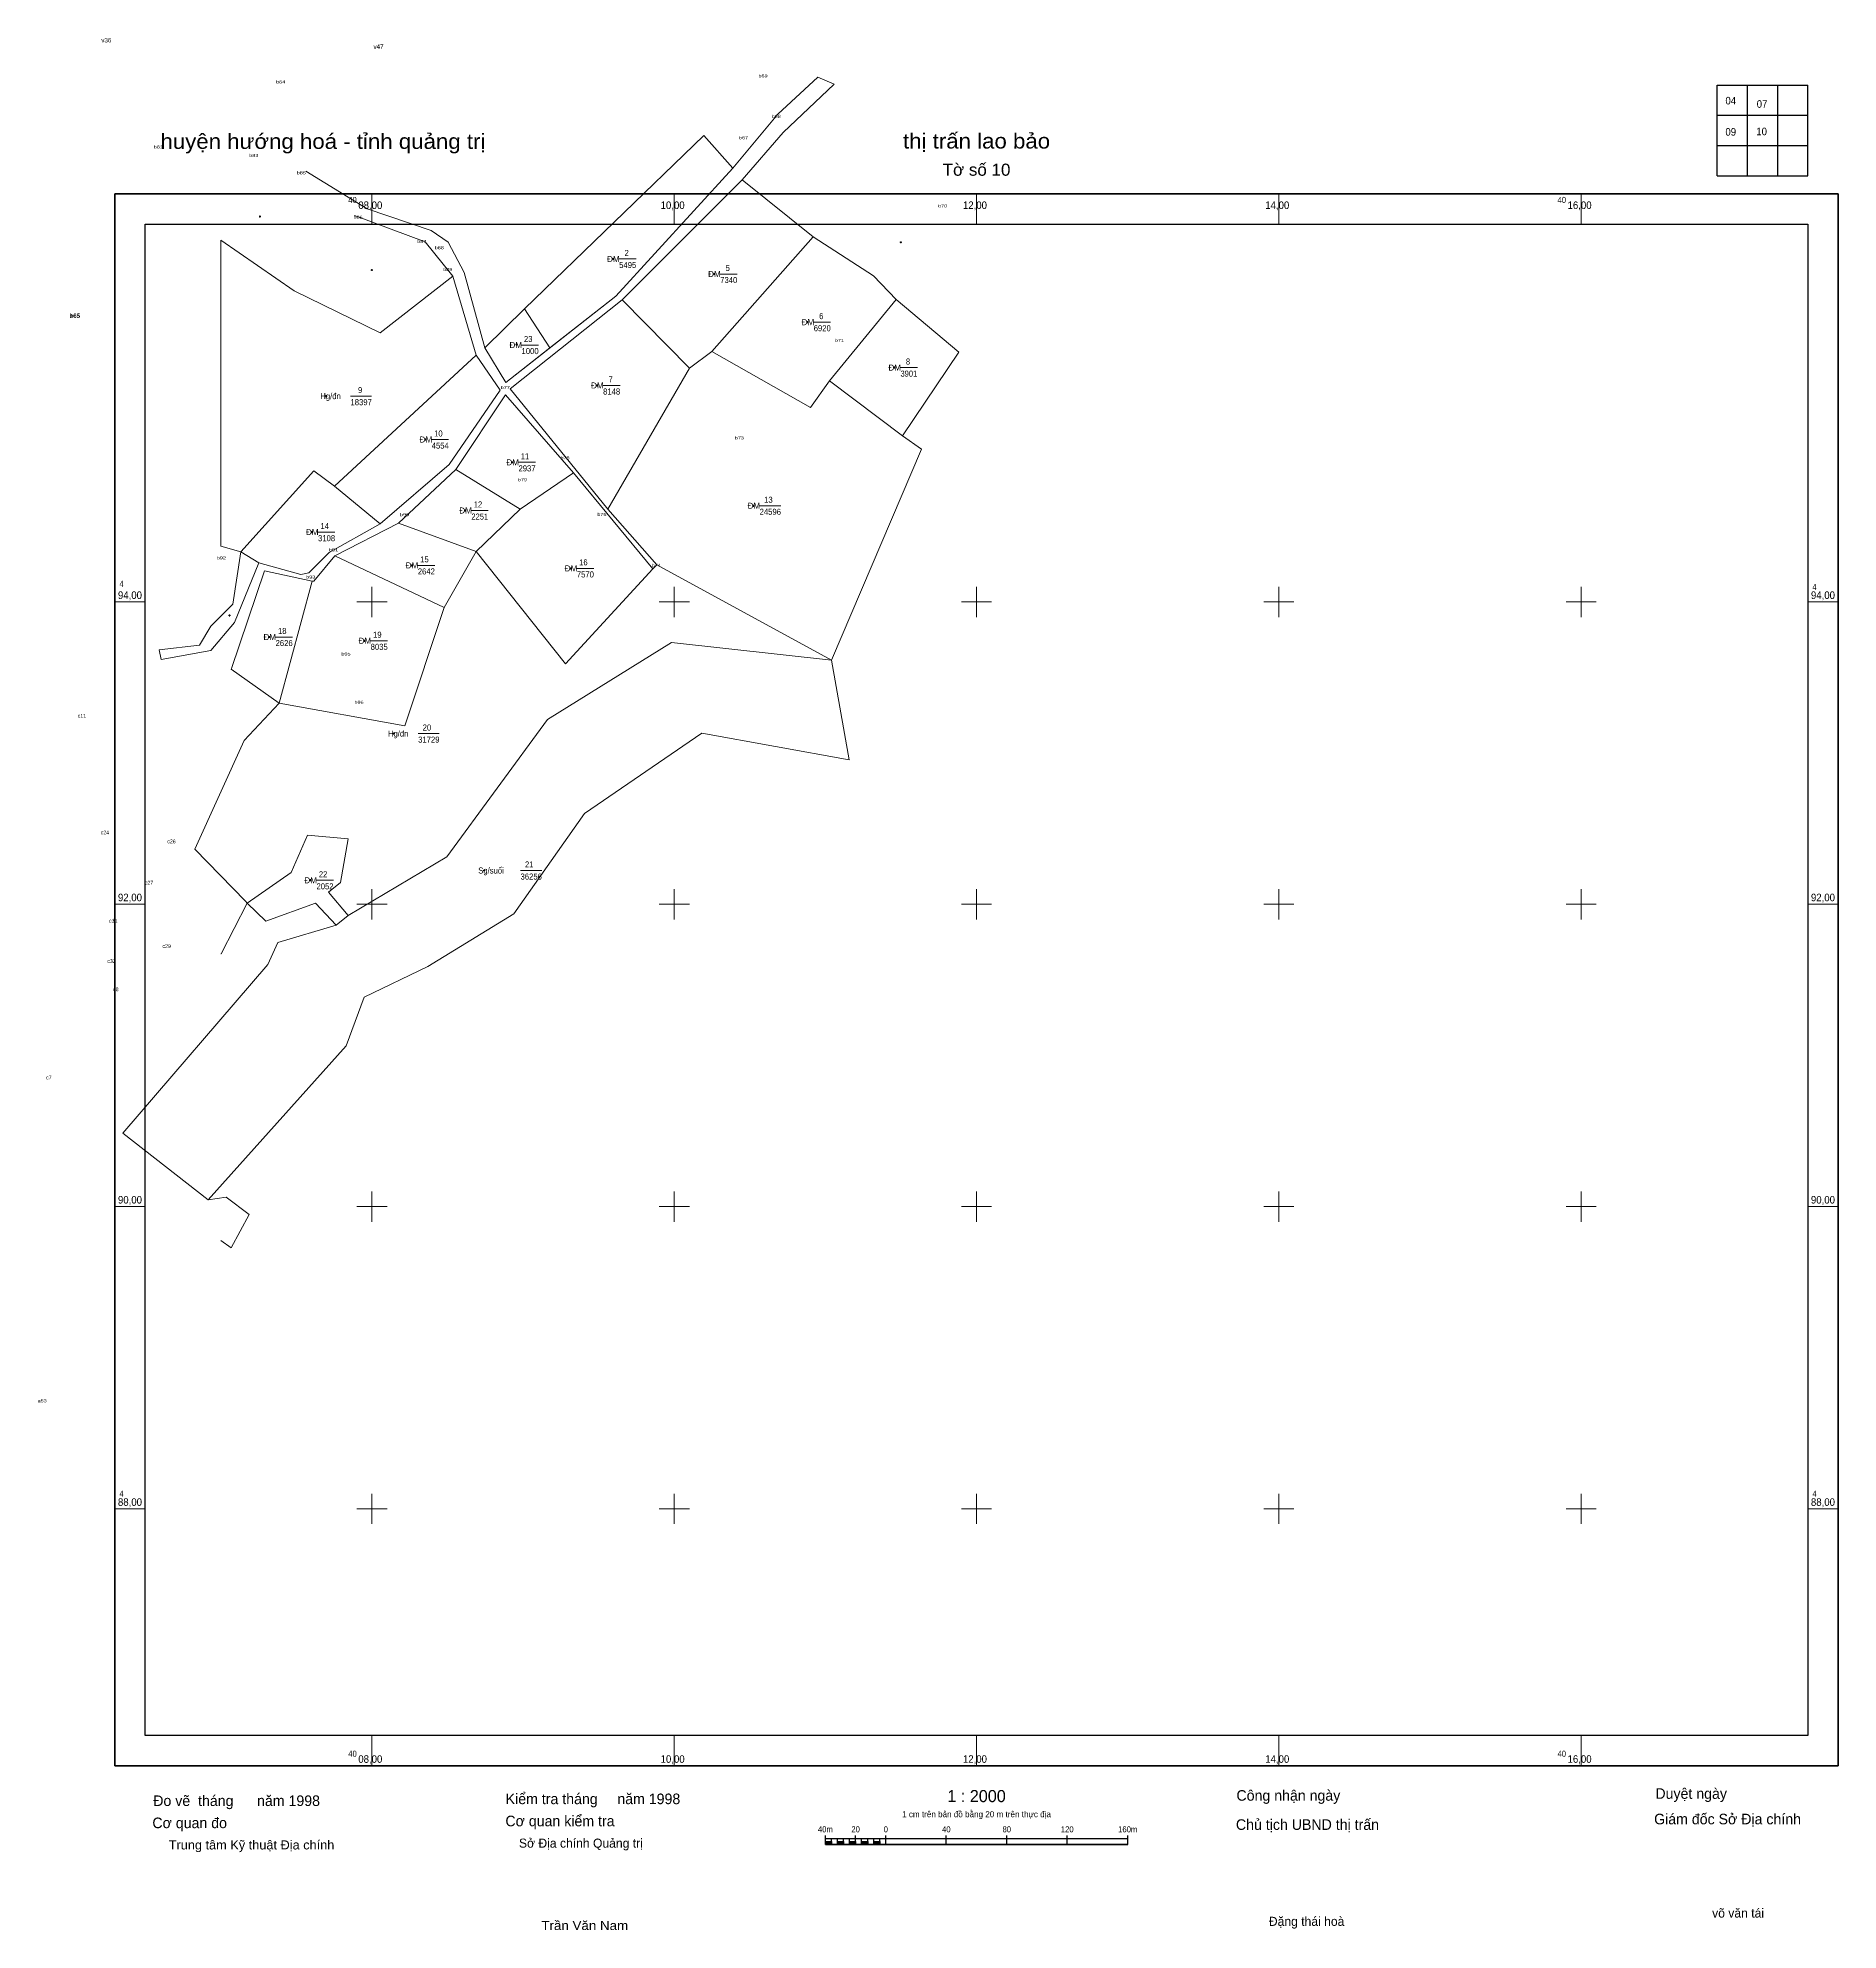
# Model space of a CAD drawing. Header units: metres. Extents: x 400579 to 401770, y 48521 to 49773.
import ezdxf
from ezdxf.enums import TextEntityAlignment as Align

# ---------------------------------------------------------------- set-up
doc = ezdxf.new("R2010")
doc.units = ezdxf.units.M
doc.header["$LTSCALE"] = 1.6
doc.header["$PDMODE"] = 32
doc.header["$PDSIZE"] = 0.8
for name, color, linetype, lineweight in [('22', 7, 'Continuous', 13), ('51', 7, 'Continuous', 13), ('62', 7, 'Continuous', 13), ('63', 7, 'Continuous', 13)]:
    doc.layers.add(name, color=color, linetype=linetype, lineweight=lineweight)
doc.layers.add('50', color=7, linetype='Continuous')

msp = doc.modelspace()

# ---------------------------------------------------------------- hatches: boundary and pattern name
at = {"layer": '51'}
for points in [[(400726.024, 49654.987, 1), (400725.874, 49654.987, 1)], [(400959.647, 49626.92, 1), (400959.497, 49626.92, 1)], [(401149.98, 49637.955, 1), (401149.83, 49637.955, 1)], [(400800.04, 49619.608, 1), (400799.89, 49619.608, 1)], [(401026.507, 49616.985, 1), (401026.357, 49616.985, 1)], [(401088.342, 49585.115, 1), (401088.192, 49585.115, 1)], [(401145.773, 49555.075, 1), (401145.623, 49555.075, 1)], [(400949.026, 49543.243, 1), (400948.876, 49543.243, 1)], [(400769.917, 49536.191, 1), (400769.767, 49536.191, 1)], [(400835.629, 49507.48, 1), (400835.479, 49507.48, 1)], [(400893.035, 49492.393, 1), (400892.885, 49492.393, 1)], [(400861.891, 49460.51, 1), (400861.741, 49460.51, 1)], [(401052.564, 49463.66, 1), (401052.414, 49463.66, 1)], [(400760.426, 49446.213, 1), (400760.276, 49446.213, 1)], [(400826.421, 49424.21, 1), (400826.271, 49424.21, 1)], [(400931.639, 49422.22, 1), (400931.489, 49422.22, 1)], [(400705.873, 49391.108, 1), (400705.723, 49391.108, 1)], [(400732.343, 49376.815, 1), (400732.193, 49376.815, 1)], [(400795.233, 49374.33, 1), (400795.083, 49374.33, 1)], [(400814.654, 49312.935, 1), (400814.504, 49312.935, 1)], [(400759.392, 49215.88, 1), (400759.242, 49215.88, 1)], [(400874.4, 49222.345, 1), (400874.25, 49222.345, 1)]]:
    msp.add_hatch(color=256, dxfattribs=at).paths.add_polyline_path(points)
at = {"layer": '63'}
for points in [[(401100, 48578), (401100, 48580), (401104, 48580), (401104, 48578)], [(401108, 48578), (401108, 48580), (401112, 48580), (401112, 48578)], [(401116, 48578), (401116, 48580), (401120, 48580), (401120, 48578)], [(401124, 48578), (401124, 48580), (401128, 48580), (401128, 48578)], [(401132, 48578), (401132, 48580), (401136, 48580), (401136, 48578)]]:
    msp.add_hatch(color=256, dxfattribs=at).paths.add_polyline_path(points)

# ---------------------------------------------------------------- linework, layer by layer
at = {"layer": '22'}
for p, q in [((401044.94, 49679.39), (401072.16, 49710.68)), ((400965.6, 49599.87), (401044.94, 49679.39)), ((401044.94, 49679.39), (401091.9, 49641.54)), ((401024.86, 49565.72), (401091.9, 49641.54)), ((400748.5, 49605.8), (400700, 49639.27)), ((400853.55, 49615.48), (400868.89, 49563.19)), ((400874.67, 49568.07), (400901.03, 49594.04)), ((401146.89, 49600.21), (401102.77, 49546.35)), ((400868.89, 49563.19), (400775.3, 49476.67)), ((401010.19, 49554.58), (400956.02, 49461.45)), ((401150.94, 49509.94), (401102.77, 49546.35)), ((400805.43, 49451.77), (400775.3, 49476.67)), ((400855.43, 49487.72), (400817.62, 49452.04)), ((400855.43, 49487.72), (400898.03, 49461.47)), ((400817.62, 49452.04), (400775.41, 49430.62)), ((400868.87, 49433.3), (400817.62, 49452.04)), ((400713.34, 49433.11), (400725.09, 49425.8)), ((400847.91, 49396.38), (400775.41, 49430.62)), ((400988.5, 49424.57), (400985.76, 49421.82)), ((400738.6, 49333.01), (400760.41, 49413.78)), ((400784.35, 49192.57), (400776.46, 49186.14))]:
    msp.add_line(p, q, dxfattribs=at)
for points in [[(401038.78, 49687.02), (401068.58, 49722.81), (401094.94, 49747.29), (401105.79, 49742.62), (401072.16, 49710.68)], [(400888.57, 49545.19), (400917.68, 49568.03), (400901.03, 49594.04), (401019.52, 49708.65), (401038.78, 49687.02), (400961.33, 49602.3), (400917.68, 49568.03)], [(400839.16, 49645.86), (400796.93, 49660.04), (400756.26, 49685.13)], [(401038.78, 49687.02), (400961.33, 49602.3), (400888.57, 49545.19), (400874.67, 49568.07)], [(400839.16, 49645.86), (400850.49, 49638.11), (400861.12, 49617.9), (400874.67, 49568.07)], [(401091.9, 49641.54), (401131.76, 49615.76), (401146.89, 49600.21)], [(400700, 49639.27), (400700, 49436.97), (400713.34, 49433.11)], [(400748.5, 49605.8), (400805.47, 49578.13), (400853.55, 49615.48)], [(400956.02, 49461.45), (400891.52, 49541.03), (400965.6, 49599.87)], [(400965.6, 49599.87), (401010.19, 49554.58), (401024.86, 49565.72)], [(401146.89, 49600.21), (401188.35, 49565.23), (401150.94, 49509.94)], [(401102.77, 49546.35), (401090.22, 49528.69), (401024.86, 49565.72)], [(400805.43, 49451.77), (400851.22, 49490.96), (400884.8, 49540.22), (400868.89, 49563.19)], [(400933.42, 49485.44), (400888.45, 49537.06), (400855.43, 49487.72)], [(401150.94, 49509.94), (401163.68, 49501.04), (401103.97, 49361.6)], [(400775.3, 49476.67), (400761.65, 49486.66), (400713.34, 49433.11)], [(400847.91, 49396.38), (400868.87, 49433.3), (400898.03, 49461.47), (400933.42, 49485.44)], [(400868.87, 49433.3), (400928.06, 49359), (400985.76, 49421.82), (400933.42, 49485.44)], [(400725.09, 49425.8), (400752.88, 49418.21), (400758.18, 49419.2), (400771.64, 49432.78), (400805.43, 49451.77)], [(401103.97, 49361.6), (400988.5, 49424.57), (400956.02, 49461.45)], [(400725.09, 49425.8), (400709.13, 49386.4), (400693.38, 49367.97), (400660.66, 49362.03), (400659.18, 49368.39), (400685.91, 49371.49), (400693.55, 49384.06), (400707.98, 49398.57), (400713.34, 49433.11)], [(400775.41, 49430.62), (400761.61, 49413.85), (400760.41, 49413.78)], [(400760.41, 49413.78), (400728.88, 49420.62), (400707.1, 49356.03), (400706.92, 49355.5), (400738.6, 49333.01)], [(400738.6, 49333.01), (400821.79, 49318.04), (400847.91, 49396.38)], [(400784.35, 49192.57), (400849.6, 49231.28), (400916.16, 49322.16), (400998.25, 49373.14), (401103.97, 49361.6)], [(400691.6, 49004.53), (400783.06, 49106.37), (400794.9, 49138.56), (400836.97, 49158.91), (400893.97, 49193.6), (400940.56, 49260.09), (401018.22, 49313.29), (401115.84, 49295.56), (401103.97, 49361.6)], [(400738.6, 49333.01), (400715.46, 49308.36), (400682.78, 49236.52), (400716.33, 49201.96), (400717.51, 49200.74)], [(400717.51, 49200.74), (400746.59, 49221.04), (400757.37, 49245.62), (400784.32, 49243.24), (400779.17, 49214.39), (400771.2, 49208.04), (400784.35, 49192.57)], [(400717.51, 49200.74), (400700.31, 49167.27), (400700, 49167.14)], [(400776.46, 49186.14), (400762.73, 49200.74), (400729.83, 49188.73), (400717.51, 49200.74)], [(400776.46, 49186.14), (400737.71, 49174.68), (400731.13, 49160.23), (400635.15, 49048.58), (400691.6, 49004.53)], [(400700, 48977.53), (400706.91, 48972.8), (400718.87, 48994.79), (400703.54, 49006.12), (400691.6, 49004.53)]]:
    msp.add_lwpolyline(points, dxfattribs=at)
at = {"layer": '22', "lineweight": 53}
msp.add_lwpolyline([(400630, 48630), (400630, 49670), (401770, 49670), (401770, 48630)], close=True, dxfattribs=at)
at = {"layer": '22'}
msp.add_point((400895.7, 49570.38), dxfattribs=at)
at = {"layer": '51'}
for p, q in [((400725.64, 49654.99), (400725.32, 49654.99)), ((400725.95, 49655.61), (400725.95, 49655.3)), ((400725.95, 49654.67), (400725.95, 49654.36)), ((400726.57, 49654.99), (400726.26, 49654.99)), ((400959.26, 49626.92), (400958.95, 49626.92)), ((400959.57, 49627.54), (400959.57, 49627.23)), ((400960.2, 49626.92), (400959.88, 49626.92)), ((401149.59, 49637.96), (401149.28, 49637.96)), ((401149.9, 49638.58), (401149.9, 49638.27)), ((401149.9, 49637.64), (401149.9, 49637.33)), ((401150.53, 49637.96), (401150.22, 49637.96)), ((400799.65, 49619.61), (400799.34, 49619.61)), ((400799.97, 49620.23), (400799.97, 49619.92)), ((400799.97, 49619.3), (400799.97, 49618.98)), ((400800.59, 49619.61), (400800.28, 49619.61)), ((400959.57, 49626.61), (400959.57, 49626.29)), ((401026.12, 49616.98), (401025.81, 49616.98)), ((401026.43, 49617.61), (401026.43, 49617.3)), ((401026.43, 49616.67), (401026.43, 49616.36)), ((401027.06, 49616.98), (401026.74, 49616.98)), ((401087.95, 49585.12), (401087.64, 49585.12)), ((401088.27, 49585.74), (401088.27, 49585.43)), ((401088.27, 49584.8), (401088.27, 49584.49)), ((401088.89, 49585.12), (401088.58, 49585.12)), ((401145.39, 49555.08), (401145.07, 49555.08)), ((401145.7, 49555.7), (401145.7, 49555.39)), ((401145.7, 49554.76), (401145.7, 49554.45)), ((401146.32, 49555.08), (401146.01, 49555.08)), ((400948.64, 49543.24), (400948.33, 49543.24)), ((400948.95, 49543.87), (400948.95, 49543.56)), ((400948.95, 49542.93), (400948.95, 49542.62)), ((400949.58, 49543.24), (400949.26, 49543.24)), ((400769.53, 49536.19), (400769.22, 49536.19)), ((400769.84, 49536.82), (400769.84, 49536.5)), ((400769.84, 49535.88), (400769.84, 49535.57)), ((400770.47, 49536.19), (400770.15, 49536.19)), ((400835.24, 49507.48), (400834.93, 49507.48)), ((400835.55, 49508.1), (400835.55, 49507.79)), ((400835.55, 49507.17), (400835.55, 49506.85)), ((400836.18, 49507.48), (400835.87, 49507.48)), ((400892.65, 49492.39), (400892.34, 49492.39)), ((400892.96, 49493.02), (400892.96, 49492.71)), ((400892.96, 49492.08), (400892.96, 49491.77)), ((400893.59, 49492.39), (400893.27, 49492.39)), ((401052.49, 49464.29), (401052.49, 49463.97)), ((400861.5, 49460.51), (400861.19, 49460.51)), ((400861.82, 49461.14), (400861.82, 49460.82)), ((400861.82, 49460.2), (400861.82, 49459.89)), ((400862.44, 49460.51), (400862.13, 49460.51)), ((401052.18, 49463.66), (401051.86, 49463.66)), ((401052.49, 49463.35), (401052.49, 49463.04)), ((401053.11, 49463.66), (401052.8, 49463.66)), ((400760.04, 49446.21), (400759.73, 49446.21)), ((400760.35, 49446.84), (400760.35, 49446.53)), ((400760.35, 49445.9), (400760.35, 49445.59)), ((400760.98, 49446.21), (400760.66, 49446.21)), ((400826.03, 49424.21), (400825.72, 49424.21)), ((400826.35, 49424.83), (400826.35, 49424.52)), ((400826.35, 49423.9), (400826.35, 49423.58)), ((400826.97, 49424.21), (400826.66, 49424.21)), ((400931.25, 49422.22), (400930.94, 49422.22)), ((400931.56, 49422.84), (400931.56, 49422.53)), ((400931.56, 49421.91), (400931.56, 49421.59)), ((400932.19, 49422.22), (400931.88, 49422.22)), ((400705.49, 49391.11), (400705.17, 49391.11)), ((400705.8, 49391.73), (400705.8, 49391.42)), ((400705.8, 49390.8), (400705.8, 49390.48)), ((400706.42, 49391.11), (400706.11, 49391.11)), ((400731.96, 49376.81), (400731.64, 49376.81)), ((400732.27, 49377.44), (400732.27, 49377.13)), ((400732.89, 49376.81), (400732.58, 49376.81)), ((400732.27, 49376.5), (400732.27, 49376.19)), ((400794.85, 49374.33), (400794.53, 49374.33)), ((400795.16, 49374.95), (400795.16, 49374.64)), ((400795.16, 49374.02), (400795.16, 49373.7)), ((400795.78, 49374.33), (400795.47, 49374.33)), ((400814.27, 49312.93), (400813.95, 49312.93)), ((400814.58, 49313.56), (400814.58, 49313.25)), ((400814.58, 49312.62), (400814.58, 49312.31)), ((400815.2, 49312.93), (400814.89, 49312.93)), ((400759, 49215.88), (400758.69, 49215.88)), ((400759.32, 49216.51), (400759.32, 49216.19)), ((400759.32, 49215.57), (400759.32, 49215.26)), ((400759.94, 49215.88), (400759.63, 49215.88)), ((400874.01, 49222.35), (400873.7, 49222.35)), ((400874.33, 49222.97), (400874.33, 49222.66)), ((400874.33, 49222.03), (400874.33, 49221.72)), ((400874.95, 49222.35), (400874.64, 49222.35))]:
    msp.add_line(p, q, dxfattribs=at)
for centre, radius in [((400725.949, 49654.987), 0.312), ((400725.949, 49654.987), 0.075), ((400959.572, 49626.92), 0.312), ((400959.572, 49626.92), 0.075), ((401149.905, 49637.955), 0.312), ((401149.905, 49637.955), 0.075), ((400799.965, 49619.608), 0.312), ((400799.965, 49619.608), 0.075), ((401026.432, 49616.985), 0.312), ((401026.432, 49616.985), 0.075), ((401088.267, 49585.115), 0.312), ((401088.267, 49585.115), 0.075), ((401145.698, 49555.075), 0.312), ((401145.698, 49555.075), 0.075), ((400948.951, 49543.243), 0.312), ((400948.951, 49543.243), 0.075), ((400769.842, 49536.191), 0.312), ((400769.842, 49536.191), 0.075), ((400835.554, 49507.48), 0.312), ((400835.554, 49507.48), 0.075), ((400892.96, 49492.393), 0.312), ((400892.96, 49492.393), 0.075), ((400861.816, 49460.51), 0.312), ((400861.816, 49460.51), 0.075), ((401052.489, 49463.66), 0.312), ((401052.489, 49463.66), 0.075), ((400760.351, 49446.213), 0.312), ((400760.351, 49446.213), 0.075), ((400826.346, 49424.21), 0.312), ((400826.346, 49424.21), 0.075), ((400931.564, 49422.22), 0.312), ((400931.564, 49422.22), 0.075), ((400705.798, 49391.108), 0.312), ((400705.798, 49391.108), 0.075), ((400732.268, 49376.815), 0.312), ((400732.268, 49376.815), 0.075), ((400795.158, 49374.33), 0.312), ((400795.158, 49374.33), 0.075), ((400814.579, 49312.935), 0.312), ((400814.579, 49312.935), 0.075), ((400759.317, 49215.88), 0.312), ((400759.317, 49215.88), 0.075), ((400874.325, 49222.345), 0.312), ((400874.325, 49222.345), 0.075)]:
    msp.add_circle(centre, radius, dxfattribs=at)
at = {"layer": '62'}
for p, q in [((400963.57, 49626.92), (400974.77, 49626.92)), ((401030.43, 49616.98), (401041.63, 49616.98)), ((401092.27, 49585.12), (401103.47, 49585.12)), ((400899, 49570), (400910.2, 49570)), ((401149.7, 49555.08), (401160.9, 49555.08)), ((400952.95, 49543.24), (400964.15, 49543.24)), ((400785.84, 49536.19), (400799.84, 49536.19)), ((400839.56, 49507.48), (400850.76, 49507.48)), ((400896.96, 49492.39), (400908.16, 49492.39)), ((400865.82, 49460.51), (400877.02, 49460.51)), ((401056.49, 49463.66), (401070.49, 49463.66)), ((400764.35, 49446.21), (400775.55, 49446.21)), ((400830.35, 49424.21), (400841.55, 49424.21)), ((400935.56, 49422.22), (400946.76, 49422.22)), ((400736.27, 49376.82), (400747.47, 49376.82)), ((400799.16, 49374.33), (400810.36, 49374.33)), ((400830.58, 49312.94), (400844.58, 49312.94)), ((400763.32, 49215.88), (400774.52, 49215.88)), ((400898.32, 49222.34), (400912.32, 49222.34))]:
    msp.add_line(p, q, dxfattribs=at)
msp.add_lwpolyline([(400853.55, 49615.48), (400835.14, 49638.18), (400788.51, 49655.73)], dxfattribs=at)
at = {"layer": '63', "lineweight": 25}
for p, q in [((401690, 49742), (401750, 49742)), ((401690, 49682), (401690, 49742)), ((401710, 49682), (401710, 49742)), ((401730, 49682), (401730, 49742)), ((401690, 49722), (401750, 49722)), ((401690, 49702), (401750, 49702)), ((401100, 48578), (401100, 48584)), ((401100, 48582), (401300, 48582)), ((401100, 48578), (401100, 48582)), ((401104, 48578), (401104, 48582)), ((401108, 48578), (401108, 48582)), ((401112, 48578), (401112, 48582)), ((401116, 48578), (401116, 48582)), ((401120, 48578), (401120, 48584)), ((401120, 48578), (401120, 48582)), ((401124, 48578), (401124, 48582)), ((401128, 48578), (401128, 48582)), ((401132, 48578), (401132, 48582)), ((401136, 48578), (401136, 48582)), ((401140, 48578), (401140, 48584)), ((401180, 48578), (401180, 48584)), ((401220, 48578), (401220, 48584)), ((401260, 48578), (401260, 48584)), ((401300, 48578), (401300, 48584))]:
    msp.add_line(p, q, dxfattribs=at)
at = {"layer": '63'}
for p, q in [((400800, 49650), (400800, 49670)), ((401000, 49650), (401000, 49670)), ((401200, 49650), (401200, 49670)), ((401400, 49650), (401400, 49670)), ((401600, 49650), (401600, 49670)), ((400800, 49390), (400800, 49410)), ((401000, 49390), (401000, 49410)), ((401200, 49390), (401200, 49410)), ((401400, 49390), (401400, 49410)), ((401600, 49390), (401600, 49410)), ((400630, 49400), (400650, 49400)), ((400790, 49400), (400810, 49400)), ((400990, 49400), (401010, 49400)), ((401190, 49400), (401210, 49400)), ((401390, 49400), (401410, 49400)), ((401590, 49400), (401610, 49400)), ((401750, 49400), (401770, 49400)), ((400800, 49190), (400800, 49210)), ((401000, 49190), (401000, 49210)), ((401200, 49190), (401200, 49210)), ((401400, 49190), (401400, 49210)), ((401600, 49190), (401600, 49210)), ((400630, 49200), (400650, 49200)), ((400790, 49200), (400810, 49200)), ((400990, 49200), (401010, 49200)), ((401190, 49200), (401210, 49200)), ((401390, 49200), (401410, 49200)), ((401590, 49200), (401610, 49200)), ((401750, 49200), (401770, 49200)), ((400800, 48990), (400800, 49010)), ((401000, 48990), (401000, 49010)), ((401200, 48990), (401200, 49010)), ((401400, 48990), (401400, 49010)), ((401600, 48990), (401600, 49010)), ((400630, 49000), (400650, 49000)), ((400790, 49000), (400810, 49000)), ((400990, 49000), (401010, 49000)), ((401190, 49000), (401210, 49000)), ((401390, 49000), (401410, 49000)), ((401590, 49000), (401610, 49000)), ((401750, 49000), (401770, 49000)), ((400800, 48790), (400800, 48810)), ((401000, 48790), (401000, 48810)), ((401200, 48790), (401200, 48810)), ((401400, 48790), (401400, 48810)), ((401600, 48790), (401600, 48810)), ((400630, 48800), (400650, 48800)), ((400790, 48800), (400810, 48800)), ((400990, 48800), (401010, 48800)), ((401190, 48800), (401210, 48800)), ((401390, 48800), (401410, 48800)), ((401590, 48800), (401610, 48800)), ((401750, 48800), (401770, 48800)), ((400800, 48630), (400800, 48650)), ((401000, 48630), (401000, 48650)), ((401200, 48630), (401200, 48650)), ((401400, 48630), (401400, 48650)), ((401600, 48630), (401600, 48650))]:
    msp.add_line(p, q, dxfattribs=at)
at = {"layer": '63', "lineweight": 40}
msp.add_line((401100, 48578), (401300, 48578), dxfattribs=at)
at = {"layer": '63', "lineweight": 25}
msp.add_lwpolyline([(401690, 49682), (401750, 49682), (401750, 49742)], dxfattribs=at)
for points in [[(400650, 48650), (400650, 49650), (401750, 49650), (401750, 48650)], [(401100, 48578), (401100, 48580), (401104, 48580), (401104, 48578)], [(401108, 48578), (401108, 48580), (401112, 48580), (401112, 48578)], [(401116, 48578), (401116, 48580), (401120, 48580), (401120, 48578)], [(401124, 48578), (401124, 48580), (401128, 48580), (401128, 48578)], [(401132, 48578), (401132, 48580), (401136, 48580), (401136, 48578)]]:
    msp.add_lwpolyline(points, close=True, dxfattribs=at)

# ---------------------------------------------------------------- texts
at = {"layer": '22', "width": 1.1}
msp.add_text('Trần Văn Nam', height=6, dxfattribs=at).set_placement((400940.82, 48521.37), align=Align.CENTER)
at = {"layer": '22'}
for s, p in [('Đặng thái hoà', (401418.36, 48524.12)), ('võ văn tái', (401703.795, 48529.6))]:
    msp.add_text(s, height=6, dxfattribs=at).set_placement(p, align=Align.CENTER)
at = {"layer": '50'}
for s, height, p in [('v36  ', 3, (400625.465, 49770.18)), ('v36  ', 3, (400625.465, 49770.18)), ('v47  ', 3, (400805.545, 49765.92)), ('c11  ', 2.5, (400609.14, 49323.43)), ('c24  ', 2.5, (400624.32, 49246.25)), ('c24  ', 2.5, (400624.32, 49246.25)), ('c26  ', 2.5, (400668.36, 49240.35)), ('c27  ', 2.5, (400653.53, 49213.02)), ('c31  ', 2.5, (400629.84, 49187.85)), ('c31  ', 2.5, (400629.84, 49187.85)), ('c32  ', 2.5, (400628.71, 49161.19)), ('c29  ', 2.5, (400665.15, 49171.06)), ('c29  ', 2.5, (400665.15, 49171.06)), ('c8  ', 2.5, (400631.555, 49142.49)), ('c7  ', 2.5, (400587.245, 49084.12))]:
    msp.add_text(s, height=height, dxfattribs=at).set_placement(p, align=Align.CENTER)
for s, height, width, p in [('b84  ', 2, 1.35, (400740.625, 49743.07)), ('b69  ', 2, 1.35, (401059.755, 49747.07)), ('b68  ', 2, 1.35, (401068.455, 49720.3)), ('b68  ', 2, 1.35, (401068.455, 49720.3)), ('b81  ', 2, 1.35, (400659.685, 49700.03)), ('b67  ', 2, 1.35, (401046.855, 49706.13)), ('b67  ', 2, 1.35, (401046.855, 49706.13)), ('b67  ', 2, 1.35, (401046.855, 49706.13)), ('b83  ', 2, 1.35, (400722.845, 49694.41)), ('b83  ', 2, 1.35, (400722.845, 49694.41)), ('b85  ', 2, 1.35, (400754.285, 49682.95)), ('b85  ', 2, 1.35, (400754.285, 49682.95)), ('b86  ', 2, 1.35, (400791.855, 49653.51)), ('b86  ', 2, 1.35, (400791.855, 49653.51)), ('b70  ', 2, 1.35, (401178.505, 49661.02)), ('b70  ', 2, 1.35, (401178.505, 49661.02)), ('b87  ', 2, 1.35, (400833.985, 49637.5)), ('b88  ', 2, 1.35, (400845.585, 49633.4)), ('b89  ', 2, 1.35, (400851.165, 49618.94)), ('b65  ', 3, 0.95, (400604.7, 49587.88)), ('b65  ', 3, 0.95, (400604.7, 49587.88)), ('b65  ', 3, 0.95, (400604.7, 49587.88)), ('b65  ', 2, 1.35, (400604.705, 49588.38)), ('b71  ', 2, 1.35, (401110.285, 49572.02)), ('b71  ', 2, 1.35, (401110.285, 49572.02)), ('b77  ', 2, 1.35, (400889.245, 49540.85)), ('b77  ', 2, 1.35, (400889.245, 49540.85)), ('b73  ', 2, 1.35, (401044.085, 49507.53)), ('b73  ', 2, 1.35, (401044.085, 49507.53)), ('b76  ', 2, 1.35, (400928.775, 49494.44)), ('b79  ', 2, 1.35, (400900.635, 49479.86)), ('b79  ', 2, 1.35, (400900.635, 49479.86)), ('b90  ', 2, 1.35, (400822.655, 49456.75)), ('b90  ', 2, 1.35, (400822.655, 49456.75)), ('b75  ', 2, 1.35, (400953.175, 49456.92)), ('b92  ', 2, 1.35, (400701.415, 49428.15)), ('b92  ', 2, 1.35, (400701.415, 49428.15)), ('b91  ', 2, 1.35, (400775.655, 49433.47)), ('b91  ', 2, 1.35, (400775.655, 49433.47)), ('b91  ', 2, 1.35, (400775.655, 49433.47)), ('b93  ', 2, 1.35, (400760.545, 49415.48)), ('b74  ', 2, 1.35, (400989.065, 49423.25)), ('b74  ', 2, 1.35, (400989.065, 49423.25)), ('b95  ', 2, 1.35, (400783.865, 49364.57)), ('b96  ', 2, 1.35, (400792.505, 49332.64)), ('a53  ', 2, 1.35, (400582.865, 48870.47))]:
    msp.add_text(s, height=height, dxfattribs=dict(at, width=width)).set_placement(p, align=Align.CENTER)
at = {"layer": '62'}
for s, height, width, p in [('huyện hướng hoá - tỉnh quảng trị', 10, 1.1, (400767.58, 49699.77)), ('Trung tâm Kỹ thuật Địa chính', 6, 1.05, (400720.375, 48574.68))]:
    msp.add_text(s, height=height, dxfattribs=dict(at, width=width)).set_placement(p, align=Align.CENTER)
for p in [(400955.57, 49624.92), (401022.43, 49614.98), (401084.27, 49583.12), (400891, 49568), (401141.7, 49553.08), (400944.95, 49541.24), (400831.56, 49505.48), (400888.96, 49490.39), (401048.49, 49461.66), (400857.82, 49458.51), (400756.35, 49444.21), (400822.35, 49422.21), (400927.56, 49420.22), (400728.27, 49374.82), (400791.16, 49372.33), (400755.32, 49213.88)]:
    msp.add_text('ĐM', height=4, dxfattribs=at).set_placement(p)
for s, width, p in [('2', 0.85, (400967.17, 49628.92)), ('5495', 0.95, (400963.57, 49620.92)), ('7340', 0.95, (401030.43, 49610.98)), ('5', 0.9, (401034.03, 49618.98)), ('6', 0.85, (401095.87, 49587.12)), ('6920', 0.95, (401092.27, 49579.12)), ('1000', 0.95, (400899, 49564)), ('23', 0.95, (400900.6, 49572)), ('3901', 0.9, (401149.7, 49549.08)), ('8', 0.9, (401153.3, 49557.08)), ('9', 0.9, (400790.84, 49538.19)), ('8148', 0.95, (400952.95, 49537.24)), ('7', 0.9, (400956.55, 49545.24)), ('Hg/đn', 0.95, (400765.84, 49534.19)), ('18397', 0.95, (400785.84, 49530.19)), ('4554', 0.95, (400839.56, 49501.48)), ('10', 0.95, (400841.16, 49509.48)), ('2937', 0.95, (400896.96, 49486.39)), ('11', 0.8, (400898.56, 49494.39)), ('12', 0.9, (400867.42, 49462.51)), ('13', 0.95, (401059.49, 49465.66)), ('14', 0.95, (400765.95, 49448.21)), ('2251', 0.9, (400865.82, 49454.51)), ('24596', 0.95, (401056.49, 49457.66)), ('3108', 0.95, (400764.35, 49440.21)), ('15', 0.95, (400831.95, 49426.21)), ('16', 0.9, (400937.16, 49424.22)), ('2642', 0.95, (400830.35, 49418.21)), ('7570', 0.95, (400935.56, 49416.22)), ('18', 0.95, (400737.87, 49378.82)), ('19', 0.95, (400800.76, 49376.33)), ('2626', 0.95, (400736.27, 49370.82)), ('8035', 0.95, (400799.16, 49368.33)), ('Hg/đn', 0.95, (400810.58, 49310.94)), ('20', 0.95, (400833.58, 49314.94)), ('31729', 0.95, (400830.58, 49306.94)), ('21', 0.8, (400901.32, 49224.34)), ('2052', 0.95, (400763.32, 49209.88)), ('22', 0.9, (400764.92, 49217.88)), ('Sg/suối', 0.95, (400870.32, 49220.34)), ('36256', 0.95, (400898.32, 49216.34))]:
    msp.add_text(s, height=4, dxfattribs=dict(at, width=width)).set_placement(p)
for s, height, p in [('Kiểm tra tháng     năm 1998', 7, (400946.245, 48604.65)), ('Công nhận ngày', 7, (401406.305, 48606.92)), ('Duyệt ngày', 7, (401672.765, 48608.17)), ('Đo vẽ  tháng      năm 1998', 7, (400710.5, 48603.41)), ('Cơ quan đo', 7, (400679.45, 48588.76)), ('Cơ quan kiểm tra', 7, (400924.43, 48590)), ('Chủ tịch UBND thị trấn', 7, (401418.935, 48587.62)), ('Giám đốc Sở Địa chính', 7, (401696.84, 48591.29)), ('Sở Địa chính Quảng trị', 6, (400938.275, 48575.85))]:
    msp.add_text(s, height=height, dxfattribs=at).set_placement(p, align=Align.CENTER)
at = {"layer": '63'}
for s, height, width, p in [('04', 5, 0.95, (401698.96, 49729.17)), ('07', 5, 0.95, (401719.65, 49726.96)), ('thị trấn lao bảo', 10, 1.1, (401200.005, 49700)), ('09', 5, 0.95, (401698.96, 49708.51)), ('10', 5, 0.95, (401719.38, 49708.78)), ('Tờ số 10', 8, 1.05, (401200, 49682)), ('40m', 4, 0.95, (401100, 48586)), ('20', 4, 0.95, (401120, 48586)), ('0', 4, 0.9, (401140, 48586)), ('40', 4, 0.95, (401180, 48586)), ('80', 4, 0.95, (401220, 48586)), ('120', 4, 0.95, (401259.995, 48586)), ('160m', 4, 0.95, (401300.005, 48586))]:
    msp.add_text(s, height=height, dxfattribs=dict(at, width=width)).set_placement(p, align=Align.CENTER)
at = {"layer": '63', "width": 0.95}
for p in [(400790, 49664), (401590, 49664), (400790, 48636), (401590, 48636)]:
    msp.add_text('40', height=4, dxfattribs=at).set_placement(p, align=Align.RIGHT)
at = {"layer": '63'}
for s, height, width, p in [('08,00', 5, 0.95, (400791, 49660)), ('10,00', 5, 0.95, (400991, 49660)), ('12,00', 5, 0.95, (401191, 49660)), ('14,00', 5, 0.95, (401391, 49660)), ('16,00', 5, 0.95, (401591, 49660)), ('94,00', 5, 0.95, (400632, 49402)), ('4', 4, 0.9, (400633, 49410)), ('94,00', 5, 0.95, (401752, 49402)), ('4', 4, 0.9, (401753, 49408)), ('92,00', 5, 0.95, (400632, 49202)), ('92,00', 5, 0.95, (401752, 49202)), ('90,00', 5, 0.95, (400632, 49002)), ('90,00', 5, 0.95, (401752, 49002)), ('88,00', 5, 0.95, (400632, 48802)), ('4', 4, 0.9, (400633, 48808)), ('88,00', 5, 0.95, (401752, 48802)), ('4', 4, 0.9, (401753, 48808)), ('08,00', 5, 0.95, (400791, 48632)), ('10,00', 5, 0.95, (400991, 48632)), ('12,00', 5, 0.95, (401191, 48632)), ('14,00', 5, 0.95, (401391, 48632)), ('16,00', 5, 0.95, (401591, 48632))]:
    msp.add_text(s, height=height, dxfattribs=dict(at, width=width)).set_placement(p)
for s, height, p in [('1 : 2000', 8, (401200.005, 48606)), ('1 cm trên bản đồ bằng 20 m trên thực địa', 4, (401199.995, 48596))]:
    msp.add_text(s, height=height, dxfattribs=at).set_placement(p, align=Align.CENTER)

doc.saveas('drawing.dxf')
